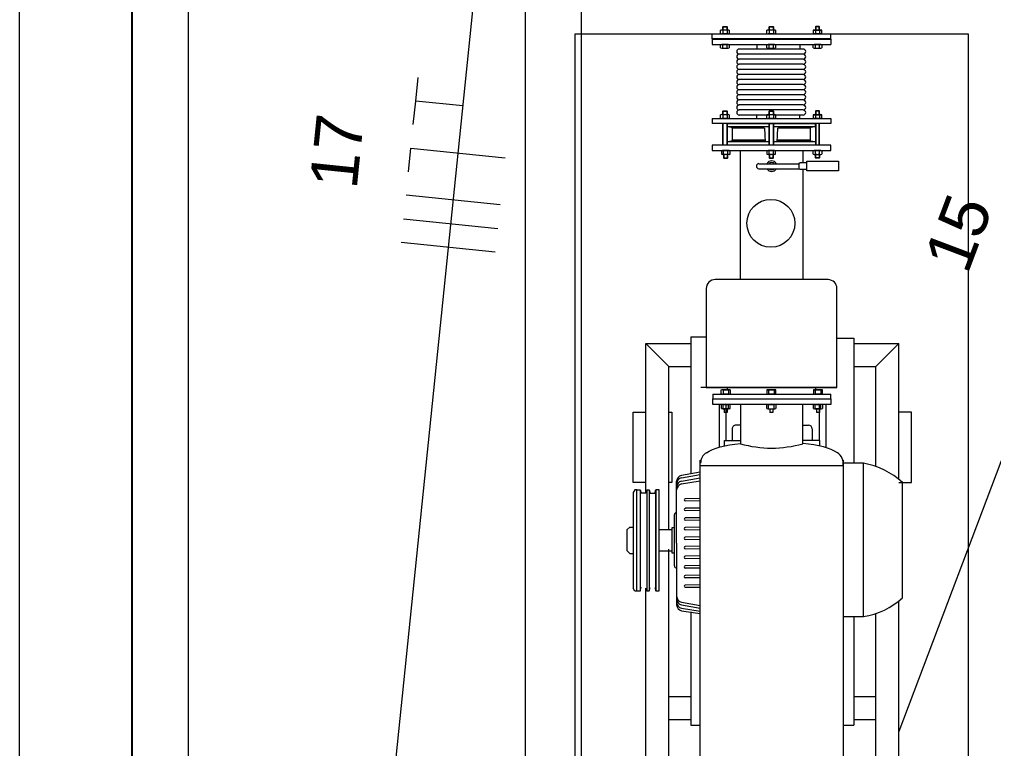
# Model space of a CAD drawing. Header units: millimetres. Extents: x 100 to 1590, y 100 to 694.
# Drawn here: x 1223.05 to 1238.49, y 561.28 to 572.84 of the extents above; entities that cross this region are included whole.
import ezdxf

# ---------------------------------------------------------------- set-up
doc = ezdxf.new("R2010")
doc.units = ezdxf.units.MM
for name, color, linetype, lineweight in [('02', 2, 'Continuous', 9), ('Aço 1020', 6, 'Continuous', 9), ('COTAS', 5, 'Continuous', 5), ('M-EQUIP', 250, 'Continuous', 9), ('M-EQUIPAMENTOS', 1, 'Continuous', 9), ('PAREDE', 7, 'Continuous', 9)]:
    doc.layers.add(name, color=color, linetype=linetype, lineweight=lineweight)
doc.styles.get("Standard").update_dxf_attribs({"font": 'Arial.ttf'})

# ---------------------------------------------------------------- blocks, each defined once
blk = doc.blocks.new('SP52W')
at = {"layer": 'M-EQUIP', "color": 1}
for p, q in [((-136.2, -83.5), (-136.2, -942.5)), ((118.6, -88.8), (118.6, -942.5)), ((-136.2, -663.9), (-172, -663.9)), ((-172, -663.9), (-172, -936.9)), ((151.9, -674.4), (118.6, -669.3)), ((151.9, -678.9), (118.6, -673.8)), ((151.9, -684.7), (118.6, -678.8)), ((151.9, -689.8), (118.6, -683.9)), ((160.7, -794.9), (160.7, -684.9)), ((-241.3, -697.2), (-241.3, -902.7)), ((118.6, -715.5), (145.7, -716)), ((118.6, -720.4), (145.7, -720)), ((118.6, -732.7), (145.7, -733.2)), ((118.6, -737.6), (145.7, -737.1)), ((118.6, -749.9), (145.7, -750.3)), ((118.6, -754.7), (145.7, -754.3)), ((164.7, -754.3), (164.7, -845.5)), ((118.6, -767), (145.7, -767.5)), ((118.6, -771.9), (145.7, -771.4)), ((164.7, -777.1), (168.7, -777.1)), ((168.7, -777.1), (168.7, -822.7)), ((192.7, -780.9), (192.7, -777.9)), ((118.6, -784.2), (145.7, -784.6)), ((118.6, -789.1), (145.7, -788.6)), ((160.7, -794.9), (160.7, -904.9)), ((191.6, -780.9), (168.7, -780.9)), ((118.6, -800.8), (145.7, -801.3)), ((118.6, -805.7), (145.7, -805.2)), ((118.6, -818), (145.7, -818.4)), ((118.6, -822.9), (145.7, -822.4)), ((168.7, -822.7), (164.7, -822.7)), ((191.6, -818.9), (168.7, -818.9)), ((118.6, -835.1), (145.7, -835.6)), ((118.6, -840), (145.7, -839.6)), ((118.6, -852.3), (145.7, -852.8)), ((118.6, -857.2), (145.7, -856.7)), ((118.6, -869.4), (145.7, -869.9)), ((118.6, -874.3), (145.7, -873.9)), ((151.9, -900.1), (118.6, -905.9)), ((151.9, -905.2), (118.6, -911.1)), ((151.9, -911), (118.6, -916.9)), ((151.9, -915.5), (118.6, -921.4)), ((-135.1, -932.2), (118, -932.2)), ((-172, -936.9), (-135.6, -936.9)), ((-94.3, -967.7), (-94.3, -977.7)), ((75.7, -968), (75.7, -977.7)), ((-94.3, -977.7), (-63.9, -977.7)), ((-80.5, -998.1), (-80.5, -977.7)), ((-63.9, -971.9), (-63.9, -1041.8)), ((47.2, -1041.8), (47.2, -971.9)), ((75.7, -977.7), (47.2, -977.7)), ((62, -998.1), (62, -977.7)), ((-63.9, -1004.9), (-73.7, -1004.9)), ((47.2, -1004.9), (55.2, -1004.9)), ((-98.8, -1041.5), (-98.8, -1034.4)), ((-98.8, -1041.5), (-98.8, -1034.4)), ((-84.5, -1034.1), (-97.3, -1034.1)), ((-84.5, -1034.1), (-97.3, -1034.1)), ((-95.7, -1034.1), (-86, -1034.1)), ((-95.7, -1034.4), (-95.7, -1041.5)), ((-95.7, -1034.4), (-95.7, -1041.5)), ((-93.5, -1034.1), (-93.5, -1027.1)), ((-93.5, -1027.1), (-88.2, -1027.1)), ((-88.2, -1034.1), (-88.2, -1027.1)), ((-86, -1034.4), (-86, -1041.5)), ((-86, -1034.4), (-86, -1041.5)), ((-82.9, -1034.4), (-82.9, -1041.5)), ((-82.9, -1034.4), (-82.9, -1041.5)), ((-15.8, -1041.5), (-15.8, -1034.4)), ((-15.8, -1041.5), (-15.8, -1034.4)), ((-1.5, -1034.1), (-14.3, -1034.1)), ((-1.5, -1034.1), (-14.3, -1034.1)), ((-12.7, -1034.4), (-12.7, -1041.5)), ((-12.7, -1034.4), (-12.7, -1041.5)), ((-10.5, -1034.1), (-10.5, -1027.1)), ((-10.5, -1027.1), (-5.2, -1027.1)), ((-5.2, -1034.1), (-5.2, -1027.1)), ((-3, -1034.4), (-3, -1041.5)), ((-3, -1034.4), (-3, -1041.5)), ((0.1, -1034.4), (0.1, -1041.5)), ((0.1, -1034.4), (0.1, -1041.5)), ((65.3, -1034.4), (65.3, -1041.5)), ((65.3, -1034.4), (65.3, -1041.5)), ((66.8, -1034.1), (79.6, -1034.1)), ((66.8, -1034.1), (79.6, -1034.1)), ((78.1, -1034.1), (68.3, -1034.1)), ((68.3, -1034.4), (68.3, -1041.5)), ((68.3, -1034.4), (68.3, -1041.5)), ((70.6, -1034.1), (70.6, -1027.1)), ((70.6, -1027.1), (75.9, -1027.1)), ((75.9, -1034.1), (75.9, -1027.1)), ((78.1, -1034.4), (78.1, -1041.5)), ((78.1, -1034.4), (78.1, -1041.5)), ((81.2, -1041.5), (81.2, -1034.4)), ((81.2, -1041.5), (81.2, -1034.4)), ((-113.9, -1051.8), (-113.9, -1041.8)), ((-113.9, -1041.8), (47.2, -1041.8)), ((-86.2, -1041.8), (-95.5, -1041.8)), ((-95.5, -1041.8), (-86.2, -1041.8)), ((-95.5, -1041.8), (-86.2, -1041.8)), ((-86.2, -1041.8), (-95.5, -1041.8)), ((-3.2, -1041.8), (-12.5, -1041.8)), ((-12.5, -1041.8), (-3.3, -1041.8)), ((-12.5, -1041.8), (-3.3, -1041.8)), ((-3.2, -1041.8), (-12.5, -1041.8)), ((47.2, -1041.8), (96.2, -1041.8)), ((68.6, -1041.8), (77.8, -1041.8)), ((77.8, -1041.8), (68.6, -1041.8)), ((77.8, -1041.8), (68.6, -1041.8)), ((68.6, -1041.8), (77.8, -1041.8)), ((96.2, -1041.8), (96.2, -1046.8)), ((96.2, -1046.8), (96.2, -1051.8)), ((-98.8, -1060.6), (-98.8, -1067.6)), ((-98.8, -1060.6), (-98.8, -1067.6)), ((-84.5, -1068), (-97.3, -1068)), ((-84.5, -1068), (-97.3, -1068)), ((-95.7, -1067.6), (-95.7, -1060.6)), ((-95.7, -1067.6), (-95.7, -1060.6)), ((-95.7, -1068), (-86, -1068)), ((-86.2, -1060.2), (-95.5, -1060.2)), ((-95.5, -1060.2), (-86.2, -1060.2)), ((-95.5, -1060.2), (-86.2, -1060.2)), ((-86.2, -1060.2), (-95.5, -1060.2)), ((-86, -1067.6), (-86, -1060.6)), ((-86, -1067.6), (-86, -1060.6)), ((-82.9, -1067.6), (-82.9, -1060.6)), ((-82.9, -1067.6), (-82.9, -1060.6)), ((-15.8, -1060.6), (-15.8, -1067.6)), ((-15.8, -1060.6), (-15.8, -1067.6)), ((-1.5, -1068), (-14.3, -1068)), ((-1.5, -1068), (-14.3, -1068)), ((-12.7, -1067.6), (-12.7, -1060.6)), ((-12.7, -1067.6), (-12.7, -1060.6)), ((-3.2, -1060.2), (-12.5, -1060.2)), ((-12.5, -1060.2), (-3.3, -1060.2)), ((-12.5, -1060.2), (-3.3, -1060.2)), ((-3.2, -1060.2), (-12.5, -1060.2)), ((-3, -1067.6), (-3, -1060.6)), ((-3, -1067.6), (-3, -1060.6)), ((0.1, -1067.6), (0.1, -1060.6)), ((0.1, -1067.6), (0.1, -1060.6)), ((65.3, -1067.6), (65.3, -1060.6)), ((65.3, -1067.6), (65.3, -1060.6)), ((66.8, -1068), (79.6, -1068)), ((66.8, -1068), (79.6, -1068)), ((68.3, -1067.6), (68.3, -1060.6)), ((68.3, -1067.6), (68.3, -1060.6)), ((78.1, -1068), (68.3, -1068)), ((68.6, -1060.2), (77.8, -1060.2)), ((77.8, -1060.2), (68.6, -1060.2)), ((77.8, -1060.2), (68.6, -1060.2)), ((68.6, -1060.2), (77.8, -1060.2)), ((78.1, -1067.6), (78.1, -1060.6)), ((78.1, -1067.6), (78.1, -1060.6)), ((81.2, -1060.6), (81.2, -1067.6)), ((81.2, -1060.6), (81.2, -1067.6)), ((47.2, -1263.9), (47.2, -1493.6)), ((-64.5, -1629.3), (49.3, -1629.3)), ((-64.5, -1638.4), (49.3, -1638.4)), ((-64.5, -1647.4), (49.3, -1647.4)), ((-64.5, -1656.4), (49.3, -1656.4)), ((-97.6, -1682.3), (-97.6, -1676.6)), ((-97.6, -1682.3), (-97.6, -1676.6)), ((-84.3, -1676.1), (-95.7, -1676.1)), ((-84.3, -1676.1), (-95.7, -1676.1)), ((-93.8, -1676.6), (-93.8, -1682.3)), ((-93.8, -1676.6), (-93.8, -1682.3)), ((-86.2, -1676.6), (-86.2, -1682.3)), ((-86.2, -1676.6), (-86.2, -1682.3)), ((-82.4, -1676.6), (-82.4, -1682.3)), ((-82.4, -1676.6), (-82.4, -1682.3)), ((-64.5, -1665.5), (49.3, -1665.5)), ((-64.5, -1674.6), (49.3, -1674.6)), ((-58.5, -1682.7), (-58.5, -1674.6)), ((-15.2, -1682.3), (-15.2, -1676.6)), ((-15.2, -1682.3), (-15.2, -1676.6)), ((-1.9, -1676.1), (-13.3, -1676.1)), ((-1.9, -1676.1), (-13.3, -1676.1)), ((-11.4, -1676.6), (-11.4, -1682.3)), ((-11.4, -1676.6), (-11.4, -1682.3)), ((-3.8, -1676.6), (-3.8, -1682.3)), ((-3.8, -1676.6), (-3.8, -1682.3)), ((0, -1676.6), (0, -1682.3)), ((0, -1676.6), (0, -1682.3)), ((17.9, -1682.7), (17.9, -1674.6)), ((67.2, -1682.3), (67.2, -1676.6)), ((67.2, -1682.3), (67.2, -1676.6)), ((80.5, -1676.1), (69.1, -1676.1)), ((80.5, -1676.1), (69.1, -1676.1)), ((71, -1676.6), (71, -1682.3)), ((71, -1676.6), (71, -1682.3)), ((78.6, -1676.6), (78.6, -1682.3)), ((78.6, -1676.6), (78.6, -1682.3)), ((82.4, -1676.6), (82.4, -1682.3)), ((82.4, -1676.6), (82.4, -1682.3)), ((97.2, -1682.7), (-114, -1682.7)), ((-114, -1691.9), (-114, -1682.7)), ((97.2, -1691.9), (-114, -1691.9)), ((-84.3, -1682.7), (-95.7, -1682.7)), ((-95.7, -1682.7), (-84.3, -1682.7)), ((-95.7, -1682.7), (-84.3, -1682.7)), ((-84.3, -1682.7), (-95.7, -1682.7)), ((-1.9, -1682.7), (-13.3, -1682.7)), ((-13.3, -1682.7), (-1.9, -1682.7)), ((-13.3, -1682.7), (-1.9, -1682.7)), ((-1.9, -1682.7), (-13.3, -1682.7)), ((80.5, -1682.7), (69.1, -1682.7)), ((69.1, -1682.7), (80.5, -1682.7)), ((69.1, -1682.7), (80.5, -1682.7)), ((80.5, -1682.7), (69.1, -1682.7)), ((97.2, -1691.9), (97.2, -1682.7)), ((-97.6, -1702.2), (-97.6, -1707.9)), ((-97.6, -1702.2), (-97.6, -1707.9)), ((-84.3, -1701.7), (-95.7, -1701.7)), ((-95.7, -1701.7), (-84.3, -1701.7)), ((-95.7, -1701.7), (-84.3, -1701.7)), ((-84.3, -1701.7), (-95.7, -1701.7)), ((-84.3, -1708.3), (-95.7, -1708.3)), ((-84.3, -1708.3), (-95.7, -1708.3)), ((-93.8, -1707.9), (-93.8, -1702.2)), ((-93.8, -1707.9), (-93.8, -1702.2)), ((-93.8, -1708.3), (-93.8, -1714.3)), ((-93.8, -1708.3), (-93.8, -1714.3)), ((-93.8, -1714.3), (-93.2, -1714.9)), ((-93.8, -1714.3), (-93.2, -1714.9)), ((-93.8, -1714.3), (-86.2, -1714.3)), ((-93.8, -1714.3), (-86.2, -1714.3)), ((-93.2, -1708.3), (-93.2, -1714.9)), ((-93.2, -1708.3), (-93.2, -1714.9)), ((-93.2, -1714.9), (-86.8, -1714.9)), ((-93.2, -1714.9), (-86.8, -1714.9)), ((-86.8, -1714.9), (-86.8, -1708.3)), ((-86.8, -1714.9), (-86.8, -1708.3)), ((-86.8, -1714.9), (-86.2, -1714.3)), ((-86.8, -1714.9), (-86.2, -1714.3)), ((-86.2, -1707.9), (-86.2, -1702.2)), ((-86.2, -1707.9), (-86.2, -1702.2)), ((-86.2, -1714.3), (-86.2, -1708.3)), ((-86.2, -1714.3), (-86.2, -1708.3)), ((-82.4, -1707.9), (-82.4, -1702.2)), ((-82.4, -1707.9), (-82.4, -1702.2)), ((-15.2, -1707.9), (-15.2, -1702.2)), ((-15.2, -1707.9), (-15.2, -1702.2)), ((-13.3, -1701.7), (-1.9, -1701.7)), ((-1.9, -1701.7), (-13.3, -1701.7)), ((-1.9, -1701.7), (-13.3, -1701.7)), ((-13.3, -1701.7), (-1.9, -1701.7)), ((-13.3, -1708.3), (-1.9, -1708.3)), ((-13.3, -1708.3), (-1.9, -1708.3)), ((-11.4, -1707.9), (-11.4, -1702.2)), ((-11.4, -1707.9), (-11.4, -1702.2)), ((-11.4, -1714.3), (-11.4, -1708.3)), ((-11.4, -1714.3), (-11.4, -1708.3)), ((-10.8, -1714.9), (-11.4, -1714.3)), ((-10.8, -1714.9), (-11.4, -1714.3)), ((-3.8, -1714.3), (-11.4, -1714.3)), ((-3.8, -1714.3), (-11.4, -1714.3)), ((-10.8, -1714.9), (-10.8, -1708.3)), ((-10.8, -1714.9), (-10.8, -1708.3)), ((-4.4, -1714.9), (-10.8, -1714.9)), ((-4.4, -1714.9), (-10.8, -1714.9)), ((-4.4, -1708.3), (-4.4, -1714.9)), ((-4.4, -1708.3), (-4.4, -1714.9)), ((-3.8, -1714.3), (-4.4, -1714.9)), ((-3.8, -1714.3), (-4.4, -1714.9)), ((-3.8, -1707.9), (-3.8, -1702.2)), ((-3.8, -1707.9), (-3.8, -1702.2)), ((-3.8, -1708.3), (-3.8, -1714.3)), ((-3.8, -1708.3), (-3.8, -1714.3)), ((0, -1702.2), (0, -1707.9)), ((0, -1702.2), (0, -1707.9)), ((67.2, -1707.9), (67.2, -1702.2)), ((67.2, -1707.9), (67.2, -1702.2)), ((69.1, -1701.7), (80.5, -1701.7)), ((80.5, -1701.7), (69.1, -1701.7)), ((80.5, -1701.7), (69.1, -1701.7)), ((69.1, -1701.7), (80.5, -1701.7)), ((69.1, -1708.3), (80.5, -1708.3)), ((69.1, -1708.3), (80.5, -1708.3)), ((71, -1707.9), (71, -1702.2)), ((71, -1707.9), (71, -1702.2)), ((71, -1714.3), (71, -1708.3)), ((71, -1714.3), (71, -1708.3)), ((71.6, -1714.9), (71, -1714.3)), ((71.6, -1714.9), (71, -1714.3)), ((78.6, -1714.3), (71, -1714.3)), ((78.6, -1714.3), (71, -1714.3)), ((71.6, -1714.9), (71.6, -1708.3)), ((71.6, -1714.9), (71.6, -1708.3)), ((78, -1714.9), (71.6, -1714.9)), ((78, -1714.9), (71.6, -1714.9)), ((78, -1708.3), (78, -1714.9)), ((78, -1708.3), (78, -1714.9)), ((78.6, -1714.3), (78, -1714.9)), ((78.6, -1714.3), (78, -1714.9)), ((78.6, -1707.9), (78.6, -1702.2)), ((78.6, -1707.9), (78.6, -1702.2)), ((78.6, -1708.3), (78.6, -1714.3)), ((78.6, -1708.3), (78.6, -1714.3)), ((82.4, -1702.2), (82.4, -1707.9)), ((82.4, -1702.2), (82.4, -1707.9))]:
    blk.add_line(p, q, dxfattribs=at)
at = {"layer": 'M-EQUIP', "color": 1, "linetype": 'Continuous'}
for p, q in [((-234.7, -226.6), (-234.7, -691.5)), ((-193.7, -226.6), (-193.7, -669.6)), ((215.4, -262.6), (215.4, -714.7)), ((174.4, -280.1), (174.4, -783.8)), ((-193.7, -480.2), (-154.8, -480.2)), ((-136.2, -470.7), (-154.8, -470.7)), ((-154.8, -663.9), (-154.8, -470.7)), ((135.2, -470.7), (118.6, -470.7)), ((135.2, -672.5), (135.2, -470.7)), ((135.2, -480.2), (174.4, -480.2)), ((-193.7, -521.2), (-154.8, -521.2)), ((135.2, -521.2), (174.4, -521.2)), ((197.7, -709.6), (191.6, -709.6)), ((191.6, -709.6), (191.6, -889.6)), ((197.7, -709.6), (197.7, -889.6)), ((197.7, -889.6), (197.7, -709.6)), ((199.7, -715.6), (197.7, -709.6)), ((209.7, -709.6), (207.8, -715.8)), ((209.7, -889.9), (209.7, -709.6)), ((213.6, -709.6), (209.7, -709.6)), ((213.6, -889.9), (213.6, -709.6)), ((215.6, -715.4), (213.6, -709.6)), ((225.8, -709.2), (223.7, -716.1)), ((231.8, -709.2), (234.9, -709.2)), ((234.9, -709.2), (237.9, -714.4)), ((237.9, -884.7), (237.9, -714.4)), ((191.6, -769.1), (191.6, -831.6)), ((244.3, -776.5), (237.9, -776.5)), ((249.3, -781.5), (244.3, -776.5)), ((249.3, -818.4), (249.3, -781.5)), ((174.4, -818.9), (174.4, -1109.2)), ((244.3, -823.4), (237.9, -823.4)), ((244.3, -823.4), (249.3, -818.4)), ((199.7, -883.7), (197.7, -889.6)), ((207.8, -883.7), (199.7, -883.7)), ((209.7, -889.9), (207.8, -883.7)), ((215.6, -884), (213.6, -889.9)), ((223.7, -884), (215.6, -884)), ((225.8, -889.9), (223.7, -883.1)), ((191.6, -889.6), (197.7, -889.6)), ((213.6, -889.9), (209.7, -889.9)), ((215.4, -884.7), (215.4, -1150.2)), ((231.8, -889.9), (234.9, -889.9)), ((234.9, -889.9), (237.9, -884.7)), ((-234.7, -908.4), (-234.7, -1150.2)), ((135.2, -1161.8), (135.2, -918.4)), ((-193.7, -931.3), (-193.7, -1109.2)), ((-154.8, -1160), (-154.8, -936.9)), ((-104.8, -1041.8), (-104.8, -965)), ((85.2, -1041.8), (85.2, -965.7)), ((-92.8, -1041.8), (-92.8, -977.7)), ((73.2, -1041.8), (73.2, -977.7)), ((-193.7, -1109.2), (-234.7, -1150.2)), ((-154.8, -1109.2), (-193.7, -1109.2)), ((174.4, -1109.2), (135.2, -1109.2)), ((174.4, -1109.2), (215.4, -1150.2)), ((-154.8, -1150.2), (-234.7, -1150.2)), ((-124.7, -1160), (-154.8, -1160)), ((215.4, -1150.2), (135.2, -1150.2)), ((135.2, -1161.8), (107.9, -1161.8)), ((-63.9, -1460), (-63.9, -1263.9)), ((-63.9, -1493.6), (-63.9, -1472)), ((-93.8, -1521), (-93.8, -1541.9)), ((-93.2, -1521), (-93.2, -1541.9)), ((-86.8, -1541.9), (-86.8, -1521)), ((-86.2, -1541.9), (-86.2, -1521)), ((-76.9, -1533.5), (-76.9, -1521)), ((-18.8, -1521), (-19.3, -1533.6)), ((-11.4, -1541.9), (-11.4, -1521)), ((-10.8, -1541.9), (-10.8, -1521)), ((-4.4, -1521), (-4.4, -1541.9)), ((-3.8, -1521), (-3.8, -1541.9)), ((4.1, -1533.6), (3.6, -1521)), ((61.8, -1533.5), (61.8, -1521)), ((71, -1541.9), (71, -1521)), ((71.6, -1541.9), (71.6, -1521)), ((78, -1521), (78, -1541.9)), ((78.6, -1521), (78.6, -1541.9)), ((-114, -1541.9), (97.2, -1541.9)), ((-114, -1551.1), (-114, -1541.9)), ((-85.6, -1535.9), (-78, -1534.7)), ((-85.6, -1535.9), (-11.4, -1535.9)), ((-78, -1534.7), (-19.3, -1534.7)), ((-76.9, -1533.5), (-19.2, -1533.5)), ((-3.8, -1535.9), (70.4, -1535.9)), ((4.1, -1533.5), (61.8, -1533.5)), ((4.1, -1534.7), (62.9, -1534.7)), ((62.9, -1534.7), (70.4, -1535.9)), ((97.2, -1551.1), (97.2, -1541.9)), ((97.2, -1551.1), (-114, -1551.1)), ((-97.6, -1551.6), (-97.6, -1557.3)), ((-97.6, -1551.6), (-97.6, -1557.3)), ((-84.3, -1551.1), (-95.7, -1551.1)), ((-95.7, -1551.1), (-84.3, -1551.1)), ((-95.7, -1551.1), (-84.3, -1551.1)), ((-84.3, -1551.1), (-95.7, -1551.1)), ((-84.3, -1557.7), (-95.7, -1557.7)), ((-84.3, -1557.7), (-95.7, -1557.7)), ((-93.8, -1557.3), (-93.8, -1551.6)), ((-93.8, -1557.3), (-93.8, -1551.6)), ((-93.8, -1557.7), (-93.8, -1563.7)), ((-93.8, -1557.7), (-93.8, -1563.7)), ((-93.2, -1557.7), (-93.2, -1564.3)), ((-93.2, -1557.7), (-93.2, -1564.3)), ((-86.8, -1564.3), (-86.8, -1557.7)), ((-86.8, -1564.3), (-86.8, -1557.7)), ((-86.2, -1557.3), (-86.2, -1551.6)), ((-86.2, -1557.3), (-86.2, -1551.6)), ((-86.2, -1563.7), (-86.2, -1557.7)), ((-86.2, -1563.7), (-86.2, -1557.7)), ((-82.4, -1557.3), (-82.4, -1551.6)), ((-82.4, -1557.3), (-82.4, -1551.6)), ((-64.5, -1557.1), (-11.4, -1557.1)), ((-58.5, -1551.1), (-58.5, -1557.1)), ((17.3, -1551.1), (-57.9, -1551.1)), ((-15.2, -1557.3), (-15.2, -1551.6)), ((-15.2, -1557.3), (-15.2, -1551.6)), ((-13.3, -1551.1), (-1.9, -1551.1)), ((-1.9, -1551.1), (-13.3, -1551.1)), ((-1.9, -1551.1), (-13.3, -1551.1)), ((-13.3, -1551.1), (-1.9, -1551.1)), ((-13.3, -1557.7), (-1.9, -1557.7)), ((-13.3, -1557.7), (-1.9, -1557.7)), ((-11.4, -1557.3), (-11.4, -1551.6)), ((-11.4, -1557.3), (-11.4, -1551.6)), ((-3.8, -1557.3), (-3.8, -1551.6)), ((-3.8, -1557.3), (-3.8, -1551.6)), ((-3.8, -1557.1), (49.3, -1557.1)), ((0, -1551.6), (0, -1557.3)), ((0, -1551.6), (0, -1557.3)), ((17.9, -1551.1), (17.9, -1557.1)), ((67.2, -1557.3), (67.2, -1551.6)), ((67.2, -1557.3), (67.2, -1551.6)), ((69.1, -1551.1), (80.5, -1551.1)), ((80.5, -1551.1), (69.1, -1551.1)), ((80.5, -1551.1), (69.1, -1551.1)), ((69.1, -1551.1), (80.5, -1551.1)), ((69.1, -1557.7), (80.5, -1557.7)), ((69.1, -1557.7), (80.5, -1557.7)), ((71, -1557.3), (71, -1551.6)), ((71, -1557.3), (71, -1551.6)), ((71, -1563.7), (71, -1557.7)), ((71, -1563.7), (71, -1557.7)), ((71.6, -1564.3), (71.6, -1557.7)), ((71.6, -1564.3), (71.6, -1557.7)), ((78, -1557.7), (78, -1564.3)), ((78, -1557.7), (78, -1564.3)), ((78.6, -1557.3), (78.6, -1551.6)), ((78.6, -1557.3), (78.6, -1551.6)), ((78.6, -1557.7), (78.6, -1563.7)), ((78.6, -1557.7), (78.6, -1563.7)), ((82.4, -1551.6), (82.4, -1557.3)), ((82.4, -1551.6), (82.4, -1557.3)), ((-93.8, -1563.7), (-93.2, -1564.3)), ((-93.8, -1563.7), (-93.2, -1564.3)), ((-93.8, -1563.7), (-86.2, -1563.7)), ((-93.8, -1563.7), (-86.2, -1563.7)), ((-93.2, -1564.3), (-86.8, -1564.3)), ((-93.2, -1564.3), (-86.8, -1564.3)), ((-86.8, -1564.3), (-86.2, -1563.7)), ((-86.8, -1564.3), (-86.2, -1563.7)), ((71.6, -1564.3), (71, -1563.7)), ((71.6, -1564.3), (71, -1563.7)), ((78.6, -1563.7), (71, -1563.7)), ((78.6, -1563.7), (71, -1563.7)), ((78, -1564.3), (71.6, -1564.3)), ((78, -1564.3), (71.6, -1564.3)), ((78.6, -1563.7), (78, -1564.3)), ((78.6, -1563.7), (78, -1564.3))]:
    blk.add_line(p, q, dxfattribs=at)
at = {"layer": 'M-EQUIP', "color": 1, "ltscale": 500}
for p, q in [((96.2, -1051.8), (-113.9, -1051.8)), ((96.2, -1051.8), (-113.9, -1051.8)), ((-113.9, -1051.8), (-113.9, -1060.2)), ((96.2, -1056.8), (96.2, -1051.8)), ((96.2, -1060.2), (96.2, -1056.8)), ((107.9, -1071.9), (-124.7, -1071.9)), ((-124.7, -1071.9), (-124.7, -1248.3)), ((-124.7, -1071.9), (117.7, -1071.9)), ((96.2, -1060.2), (-113.9, -1060.2)), ((-86.6, -1071.3), (-86.6, -1067.7)), ((69.9, -1068), (69.9, -1071.9)), ((107.9, -1248.3), (107.9, -1071.9)), ((-109.1, -1263.9), (92.3, -1263.9))]:
    blk.add_line(p, q, dxfattribs=at)
at = {"layer": 'M-EQUIP', "color": 1, "linetype": 'Continuous', "ltscale": 0.025}
for p, q in [((-70.8, -1457.6), (-70.8, -1471)), ((-70.8, -1460), (-58.9, -1460)), ((-70.8, -1472), (-58.9, -1472)), ((-58.9, -1460), (-56.5, -1461.5)), ((-58.9, -1472), (-56.5, -1470.4)), ((-56.5, -1470.4), (-56.5, -1461.5)), ((14.3, -1461.5), (-56.5, -1461.5)), ((14.3, -1470.4), (-56.5, -1470.4)), ((-97.6, -1493.1), (-97.6, -1487.4)), ((-97.6, -1493.1), (-97.6, -1487.4)), ((-84.3, -1487), (-95.7, -1487)), ((-84.3, -1487), (-95.7, -1487)), ((-93.8, -1481), (-93.2, -1480.4)), ((-93.8, -1481), (-93.2, -1480.4)), ((-93.8, -1487), (-93.8, -1481)), ((-93.8, -1487), (-93.8, -1481)), ((-93.8, -1481), (-86.2, -1481)), ((-93.8, -1481), (-86.2, -1481)), ((-93.8, -1487.4), (-93.8, -1493.1)), ((-93.8, -1487.4), (-93.8, -1493.1)), ((-93.2, -1487), (-93.2, -1480.4)), ((-93.2, -1487), (-93.2, -1480.4)), ((-93.2, -1480.4), (-86.8, -1480.4)), ((-93.2, -1480.4), (-86.8, -1480.4)), ((-86.8, -1480.4), (-86.2, -1481)), ((-86.8, -1480.4), (-86.2, -1481)), ((-86.8, -1480.4), (-86.8, -1487)), ((-86.8, -1480.4), (-86.8, -1487)), ((-86.2, -1481), (-86.2, -1487)), ((-86.2, -1481), (-86.2, -1487)), ((-86.2, -1487.4), (-86.2, -1493.1)), ((-86.2, -1487.4), (-86.2, -1493.1)), ((-82.4, -1487.4), (-82.4, -1493.1)), ((-82.4, -1487.4), (-82.4, -1493.1)), ((-15.2, -1487.4), (-15.2, -1493.1)), ((-15.2, -1487.4), (-15.2, -1493.1)), ((-13.3, -1487), (-1.9, -1487)), ((-13.3, -1487), (-1.9, -1487)), ((-10.8, -1480.4), (-11.4, -1481)), ((-10.8, -1480.4), (-11.4, -1481)), ((-11.4, -1481), (-11.4, -1487)), ((-11.4, -1481), (-11.4, -1487)), ((-3.8, -1481), (-11.4, -1481)), ((-3.8, -1481), (-11.4, -1481)), ((-11.4, -1487.4), (-11.4, -1493.1)), ((-11.4, -1487.4), (-11.4, -1493.1)), ((-10.8, -1480.4), (-10.8, -1487)), ((-10.8, -1480.4), (-10.8, -1487)), ((-4.4, -1480.4), (-10.8, -1480.4)), ((-4.4, -1480.4), (-10.8, -1480.4)), ((-3.8, -1481), (-4.4, -1480.4)), ((-4.4, -1487), (-4.4, -1480.4)), ((-3.8, -1481), (-4.4, -1480.4)), ((-4.4, -1487), (-4.4, -1480.4)), ((-3.8, -1487), (-3.8, -1481)), ((-3.8, -1487), (-3.8, -1481)), ((-3.8, -1487.4), (-3.8, -1493.1)), ((-3.8, -1487.4), (-3.8, -1493.1)), ((0, -1493.1), (0, -1487.4)), ((0, -1493.1), (0, -1487.4)), ((65.6, -1487.4), (65.6, -1493.1)), ((65.6, -1487.4), (65.6, -1493.1)), ((67.5, -1487), (79, -1487)), ((67.5, -1487), (79, -1487)), ((70, -1480.4), (69.4, -1481)), ((70, -1480.4), (69.4, -1481)), ((69.4, -1481), (69.4, -1487)), ((69.4, -1481), (69.4, -1487)), ((77.1, -1481), (69.4, -1481)), ((77.1, -1481), (69.4, -1481)), ((69.4, -1487.4), (69.4, -1493.1)), ((69.4, -1487.4), (69.4, -1493.1)), ((70, -1480.4), (70, -1487)), ((70, -1480.4), (70, -1487)), ((76.5, -1480.4), (70, -1480.4)), ((76.5, -1480.4), (70, -1480.4)), ((77.1, -1481), (76.5, -1480.4)), ((77.1, -1481), (76.5, -1480.4)), ((76.5, -1487), (76.5, -1480.4)), ((76.5, -1487), (76.5, -1480.4)), ((77.1, -1487), (77.1, -1481)), ((77.1, -1487), (77.1, -1481)), ((77.1, -1487.4), (77.1, -1493.1)), ((77.1, -1487.4), (77.1, -1493.1)), ((80.9, -1493.1), (80.9, -1487.4)), ((80.9, -1493.1), (80.9, -1487.4)), ((47.2, -1493.6), (-113.9, -1493.6)), ((-113.9, -1493.6), (-113.9, -1500.6)), ((-113.9, -1500.6), (-113.9, -1503.6)), ((-113.9, -1503.6), (47.2, -1503.6)), ((-84.3, -1493.6), (-95.7, -1493.6)), ((-95.7, -1493.6), (-84.3, -1493.6)), ((-95.7, -1493.6), (-84.3, -1493.6)), ((-84.3, -1493.6), (-95.7, -1493.6)), ((-93.8, -1503.6), (-93.8, -1521)), ((-93.2, -1503.6), (-93.2, -1521)), ((-86.8, -1521), (-86.8, -1503.6)), ((-86.2, -1521), (-86.2, -1503.6)), ((-13.3, -1493.6), (-1.9, -1493.6)), ((-1.9, -1493.6), (-13.3, -1493.6)), ((-1.9, -1493.6), (-13.3, -1493.6)), ((-13.3, -1493.6), (-1.9, -1493.6)), ((-11.4, -1521), (-11.4, -1503.6)), ((-10.8, -1521), (-10.8, -1503.6)), ((-4.4, -1503.6), (-4.4, -1521)), ((-3.8, -1503.6), (-3.8, -1521)), ((97.2, -1493.6), (47.2, -1493.6)), ((47.2, -1503.6), (97.2, -1503.6)), ((67.5, -1493.6), (79, -1493.6)), ((78.9, -1493.6), (67.5, -1493.6)), ((78.9, -1493.6), (67.5, -1493.6)), ((67.5, -1493.6), (79, -1493.6)), ((71, -1521), (71, -1503.6)), ((71.6, -1521), (71.6, -1503.6)), ((78, -1503.6), (78, -1521)), ((78.6, -1503.6), (78.6, -1521)), ((97.2, -1503.6), (97.2, -1493.6)), ((-85.6, -1509.6), (-78, -1510.7)), ((-85.6, -1509.6), (-11.4, -1509.6)), ((-18.3, -1510.7), (-78, -1510.7)), ((-76.9, -1521), (-76.9, -1512)), ((-76.9, -1512), (-18.4, -1512)), ((-18.3, -1509.6), (-18.8, -1521)), ((-3.8, -1509.6), (70.4, -1509.6)), ((3.6, -1521), (3.1, -1509.6)), ((62.9, -1510.7), (3.2, -1510.7)), ((3.2, -1512), (61.8, -1512)), ((61.8, -1521), (61.8, -1512)), ((62.9, -1510.7), (70.4, -1509.6))]:
    blk.add_line(p, q, dxfattribs=at)
at = {"layer": 'M-EQUIP', "color": 1, "linetype": 'Continuous', "ltscale": 0.03}
for p, q in [((-11.4, -1563.7), (-11.4, -1557.7)), ((-11.4, -1563.7), (-11.4, -1557.7)), ((-10.8, -1564.3), (-10.8, -1557.7)), ((-10.8, -1564.3), (-10.8, -1557.7)), ((-4.4, -1557.7), (-4.4, -1564.3)), ((-4.4, -1557.7), (-4.4, -1564.3)), ((-3.8, -1557.7), (-3.8, -1563.7)), ((-3.8, -1557.7), (-3.8, -1563.7)), ((-64.5, -1566.1), (49.3, -1566.1)), ((-64.5, -1575.1), (49.3, -1575.1)), ((-10.8, -1564.3), (-11.4, -1563.7)), ((-10.8, -1564.3), (-11.4, -1563.7)), ((-3.8, -1563.7), (-11.4, -1563.7)), ((-3.8, -1563.7), (-11.4, -1563.7)), ((-4.4, -1564.3), (-10.8, -1564.3)), ((-4.4, -1564.3), (-10.8, -1564.3)), ((-3.8, -1563.7), (-4.4, -1564.3)), ((-3.8, -1563.7), (-4.4, -1564.3)), ((-64.5, -1584.1), (49.3, -1584.1)), ((-64.5, -1593.2), (49.3, -1593.2)), ((-64.5, -1602.2), (49.3, -1602.2)), ((-64.5, -1611.3), (49.3, -1611.3)), ((-64.5, -1620.3), (49.3, -1620.3))]:
    blk.add_line(p, q, dxfattribs=at)
at = {"layer": 'M-EQUIP', "color": 1, "linetype": 'Continuous'}
blk.add_lwpolyline([(225.8, -889.9), (225.8, -709.2), (231.8, -709.2), (231.8, -889.9)], close=True, dxfattribs=at)
for points in [[(-234.7, -902.7), (-257.3, -902.7), (-257.3, -1027.7), (-234.7, -1027.7)], [(174.4, -1027.7), (169.4, -1027.7), (169.4, -902.7), (174.4, -902.7)], [(215.4, -902.7), (238, -902.7), (238, -1027.7), (215.4, -1027.7)], [(70.4, -1535.9), (70.4, -1541.9), (-85.6, -1541.9), (-85.6, -1535.9)]]:
    blk.add_lwpolyline(points, dxfattribs=at)
at = {"layer": 'M-EQUIP', "color": 1, "linetype": 'Continuous', "ltscale": 0.025}
blk.add_lwpolyline([(-70.8, -1471), (-70.8, -1474.8), (-127.6, -1474.8), (-127.6, -1457.6), (-70.8, -1457.6)], dxfattribs=at)
at = {"layer": 'M-EQUIP', "color": 1}
blk.add_circle((-7, -1364.2), 42.7, dxfattribs=at)
for centre, radius, start, end in [((-150.4, -797.7), 135.5, 99.1526, 132.1106), ((150, -684.9), 10.7, 0, 80), ((150, -689.4), 10.7, 0, 80), ((150, -695.2), 10.7, 0, 80), ((150, -700.3), 10.7, 0, 80), ((145.3, -718), 2.02, 281.3649, 78.6351), ((145.3, -735.1), 2.02, 281.3649, 78.6351), ((145.3, -752.3), 2.02, 281.3649, 78.6351), ((160.7, -754.3), 4, 0, 90), ((145.3, -769.5), 2.02, 281.3649, 78.6351), ((145.3, -786.6), 2.02, 281.3649, 78.6351), ((145.3, -803.3), 2.02, 281.3649, 78.6351), ((145.3, -820.4), 2.02, 281.3649, 78.6351), ((145.3, -837.6), 2.02, 281.3649, 78.6351), ((160.7, -845.5), 4, 270, 0), ((145.3, -854.7), 2.02, 281.3649, 78.6351), ((145.3, -871.9), 2.02, 281.3649, 78.6351), ((150, -889.5), 10.7, 280, 0), ((150, -894.7), 10.7, 280, 0), ((150, -900.4), 10.7, 280, 0), ((-148.4, -802), 137, 227.3132, 260.0871), ((150, -904.9), 10.7, 280, 0), ((-8.3, -1165.6), 201.6, 74.0015, 105.9985), ((-73.7, -998.1), 6.8, 180, 270), ((55.2, -998.1), 6.8, 270, 0), ((-97.3, -1037.4), 3.37, 62.7204, 117.2796), ((-97.3, -1037.4), 3.37, 62.7204, 117.2796), ((-90.9, -1065.8), 31.8, 81.1887, 98.8113), ((-90.9, -1065.8), 31.8, 81.1887, 98.8113), ((-84.5, -1037.4), 3.37, 62.7204, 117.2796), ((-84.5, -1037.4), 3.37, 62.7204, 117.2796), ((-14.3, -1037.4), 3.37, 62.7204, 117.2796), ((-14.3, -1037.4), 3.37, 62.7204, 117.2796), ((-7.9, -1065.8), 31.8, 81.1887, 98.8113), ((-7.9, -1065.8), 31.8, 81.1887, 98.8113), ((-1.5, -1037.4), 3.37, 62.7204, 117.2796), ((-1.5, -1037.4), 3.37, 62.7204, 117.2796), ((66.8, -1037.4), 3.37, 62.7204, 117.2796), ((66.8, -1037.4), 3.37, 62.7204, 117.2796), ((73.2, -1065.8), 31.8, 81.1887, 98.8113), ((73.2, -1065.8), 31.8, 81.1887, 98.8113), ((79.6, -1037.4), 3.37, 62.7204, 117.2796), ((79.6, -1037.4), 3.37, 62.7204, 117.2796), ((-97.3, -1038.5), 3.37, 242.7204, 297.2796), ((-97.3, -1038.5), 3.37, 242.7204, 297.2796), ((-90.9, -1010.1), 31.8, 261.1887, 278.8113), ((-90.9, -1010.1), 31.8, 261.1887, 278.8113), ((-84.5, -1038.5), 3.37, 242.7204, 297.2796), ((-84.5, -1038.5), 3.37, 242.7204, 297.2796), ((-14.3, -1038.5), 3.37, 242.7204, 297.2796), ((-14.3, -1038.5), 3.37, 242.7204, 297.2796), ((-7.9, -1010.1), 31.8, 261.1887, 278.8113), ((-7.9, -1010.1), 31.8, 261.1887, 278.8113), ((-1.5, -1038.5), 3.37, 242.7204, 297.2796), ((-1.5, -1038.5), 3.37, 242.7204, 297.2796), ((66.8, -1038.5), 3.37, 242.7204, 297.2796), ((66.8, -1038.5), 3.37, 242.7204, 297.2796), ((73.2, -1010.1), 31.8, 261.1887, 278.8113), ((73.2, -1010.1), 31.8, 261.1887, 278.8113), ((79.6, -1038.5), 3.37, 242.7204, 297.2796), ((79.6, -1038.5), 3.37, 242.7204, 297.2796), ((-97.3, -1063.6), 3.37, 62.7204, 117.2796), ((-97.3, -1063.6), 3.37, 62.7204, 117.2796), ((-97.3, -1064.6), 3.37, 242.7204, 297.2796), ((-97.3, -1064.6), 3.37, 242.7204, 297.2796), ((-90.9, -1092), 31.8, 81.1887, 98.8113), ((-90.9, -1092), 31.8, 81.1887, 98.8113), ((-90.9, -1036.2), 31.8, 261.1887, 278.8113), ((-90.9, -1036.2), 31.8, 261.1887, 278.8113), ((-84.5, -1063.6), 3.37, 62.7204, 117.2796), ((-84.5, -1063.6), 3.37, 62.7204, 117.2796), ((-84.5, -1064.6), 3.37, 242.7204, 297.2796), ((-84.5, -1064.6), 3.37, 242.7204, 297.2796), ((-14.3, -1063.6), 3.37, 62.7204, 117.2796), ((-14.3, -1063.6), 3.37, 62.7204, 117.2796), ((-14.3, -1064.6), 3.37, 242.7204, 297.2796), ((-14.3, -1064.6), 3.37, 242.7204, 297.2796), ((-7.9, -1092), 31.8, 81.1887, 98.8113), ((-7.9, -1092), 31.8, 81.1887, 98.8113), ((-7.9, -1036.2), 31.8, 261.1887, 278.8113), ((-7.9, -1036.2), 31.8, 261.1887, 278.8113), ((-1.5, -1063.6), 3.37, 62.7204, 117.2796), ((-1.5, -1063.6), 3.37, 62.7204, 117.2796), ((-1.5, -1064.6), 3.37, 242.7204, 297.2796), ((-1.5, -1064.6), 3.37, 242.7204, 297.2796), ((66.8, -1063.6), 3.37, 62.7204, 117.2796), ((66.8, -1063.6), 3.37, 62.7204, 117.2796), ((66.8, -1064.6), 3.37, 242.7204, 297.2796), ((66.8, -1064.6), 3.37, 242.7204, 297.2796), ((73.2, -1092), 31.8, 81.1887, 98.8113), ((73.2, -1092), 31.8, 81.1887, 98.8113), ((73.2, -1036.2), 31.8, 261.1887, 278.8113), ((73.2, -1036.2), 31.8, 261.1887, 278.8113), ((79.6, -1063.6), 3.37, 62.7204, 117.2796), ((79.6, -1063.6), 3.37, 62.7204, 117.2796), ((79.6, -1064.6), 3.37, 242.7204, 297.2796), ((79.6, -1064.6), 3.37, 242.7204, 297.2796), ((-64.5, -1624.8), 4.5, 90, 270), ((-64.5, -1633.9), 4.5, 90, 270), ((49.3, -1624.8), 4.5, 270, 90), ((49.3, -1633.9), 4.5, 270, 90), ((-64.5, -1642.9), 4.5, 90, 270), ((49.3, -1642.9), 4.5, 270, 90), ((-64.5, -1651.9), 4.5, 90, 270), ((-64.5, -1661), 4.5, 90, 270), ((49.3, -1651.9), 4.5, 270, 90), ((49.3, -1661), 4.5, 270, 90), ((-95.7, -1680.3), 4.16, 62.7204, 117.2796), ((-95.7, -1680.3), 4.16, 62.7204, 117.2796), ((-90, -1692.1), 15.9, 76.1642, 103.8358), ((-90, -1692.1), 15.9, 76.1642, 103.8358), ((-84.3, -1680.3), 4.16, 62.7204, 117.2796), ((-84.3, -1680.3), 4.16, 62.7204, 117.2796), ((-64.5, -1670.1), 4.5, 90, 270), ((-13.3, -1680.3), 4.16, 62.7204, 117.2796), ((-13.3, -1680.3), 4.16, 62.7204, 117.2796), ((-7.6, -1692.1), 15.9, 76.1642, 103.8358), ((-7.6, -1692.1), 15.9, 76.1642, 103.8358), ((-1.9, -1680.3), 4.16, 62.7204, 117.2796), ((-1.9, -1680.3), 4.16, 62.7204, 117.2796), ((49.3, -1670.1), 4.5, 270, 90), ((69.1, -1680.3), 4.16, 62.7204, 117.2796), ((69.1, -1680.3), 4.16, 62.7204, 117.2796), ((74.8, -1692.1), 15.9, 76.1642, 103.8358), ((74.8, -1692.1), 15.9, 76.1642, 103.8358), ((80.5, -1680.3), 4.16, 62.7204, 117.2796), ((80.5, -1680.3), 4.16, 62.7204, 117.2796), ((-95.7, -1678.6), 4.16, 242.7204, 297.2796), ((-95.7, -1678.6), 4.16, 242.7204, 297.2796), ((-90, -1666.8), 15.9, 256.1642, 283.8358), ((-90, -1666.8), 15.9, 256.1642, 283.8358), ((-84.3, -1678.6), 4.16, 242.7204, 297.2796), ((-84.3, -1678.6), 4.16, 242.7204, 297.2796), ((-13.3, -1678.6), 4.16, 242.7204, 297.2796), ((-13.3, -1678.6), 4.16, 242.7204, 297.2796), ((-7.6, -1666.8), 15.9, 256.1642, 283.8358), ((-7.6, -1666.8), 15.9, 256.1642, 283.8358), ((-1.9, -1678.6), 4.16, 242.7204, 297.2796), ((-1.9, -1678.6), 4.16, 242.7204, 297.2796), ((69.1, -1678.6), 4.16, 242.7204, 297.2796), ((69.1, -1678.6), 4.16, 242.7204, 297.2796), ((74.8, -1666.8), 15.9, 256.1642, 283.8358), ((74.8, -1666.8), 15.9, 256.1642, 283.8358), ((80.5, -1678.6), 4.16, 242.7204, 297.2796), ((80.5, -1678.6), 4.16, 242.7204, 297.2796), ((-95.7, -1705.9), 4.16, 62.7204, 117.2796), ((-95.7, -1705.9), 4.16, 62.7204, 117.2796), ((-95.7, -1704.2), 4.16, 242.7204, 297.2796), ((-95.7, -1704.2), 4.16, 242.7204, 297.2796), ((-90, -1717.7), 15.9, 76.1642, 103.8358), ((-90, -1717.7), 15.9, 76.1642, 103.8358), ((-90, -1692.4), 15.9, 256.1642, 283.8358), ((-90, -1692.4), 15.9, 256.1642, 283.8358), ((-84.3, -1705.9), 4.16, 62.7204, 117.2796), ((-84.3, -1705.9), 4.16, 62.7204, 117.2796), ((-84.3, -1704.2), 4.16, 242.7204, 297.2796), ((-84.3, -1704.2), 4.16, 242.7204, 297.2796), ((-13.3, -1705.9), 4.16, 62.7204, 117.2796), ((-13.3, -1705.9), 4.16, 62.7204, 117.2796), ((-13.3, -1704.2), 4.16, 242.7204, 297.2796), ((-13.3, -1704.2), 4.16, 242.7204, 297.2796), ((-7.6, -1717.7), 15.9, 76.1642, 103.8358), ((-7.6, -1717.7), 15.9, 76.1642, 103.8358), ((-7.6, -1692.4), 15.9, 256.1642, 283.8358), ((-7.6, -1692.4), 15.9, 256.1642, 283.8358), ((-1.9, -1705.9), 4.16, 62.7204, 117.2796), ((-1.9, -1705.9), 4.16, 62.7204, 117.2796), ((-1.9, -1704.2), 4.16, 242.7204, 297.2796), ((-1.9, -1704.2), 4.16, 242.7204, 297.2796), ((69.1, -1705.9), 4.16, 62.7204, 117.2796), ((69.1, -1705.9), 4.16, 62.7204, 117.2796), ((69.1, -1704.2), 4.16, 242.7204, 297.2796), ((69.1, -1704.2), 4.16, 242.7204, 297.2796), ((74.8, -1717.7), 15.9, 76.1642, 103.8358), ((74.8, -1717.7), 15.9, 76.1642, 103.8358), ((74.8, -1692.4), 15.9, 256.1642, 283.8358), ((74.8, -1692.4), 15.9, 256.1642, 283.8358), ((80.5, -1705.9), 4.16, 62.7204, 117.2796), ((80.5, -1705.9), 4.16, 62.7204, 117.2796), ((80.5, -1704.2), 4.16, 242.7204, 297.2796), ((80.5, -1704.2), 4.16, 242.7204, 297.2796)]:
    blk.add_arc(centre, radius, start, end, dxfattribs=at)
at = {"layer": 'M-EQUIP', "color": 1, "ltscale": 500}
for centre, radius, start, end in [((-113.9, -937.2), 21.8, 166.7153, 238.0542), ((96.3, -937.2), 21.8, 301.9458, 0.3416), ((-109.1, -1248.3), 15.6, 180, 270), ((92.3, -1248.3), 15.6, 270, 0)]:
    blk.add_arc(centre, radius, start, end, dxfattribs=at)
at = {"layer": 'M-EQUIP', "color": 1, "linetype": 'Continuous', "ltscale": 0.025}
for centre, radius, start, end in [((-8.4, -1466), 9.35, 28.4996, 151.5004), ((-8.4, -1466), 9.35, 208.4996, 331.5004), ((-8.4, -1466), 6.35, 44.6342, 135.3658), ((-8.4, -1466), 6.35, 224.6342, 315.3658), ((14.3, -1466), 4.46, 270, 90), ((-95.7, -1491.1), 4.16, 62.7204, 117.2796), ((-95.7, -1491.1), 4.16, 62.7204, 117.2796), ((-90, -1502.9), 15.9, 76.1642, 103.8358), ((-90, -1502.9), 15.9, 76.1642, 103.8358), ((-84.3, -1491.1), 4.16, 62.7204, 117.2796), ((-84.3, -1491.1), 4.16, 62.7204, 117.2796), ((-13.3, -1491.1), 4.16, 62.7204, 117.2796), ((-13.3, -1491.1), 4.16, 62.7204, 117.2796), ((-7.6, -1502.9), 15.9, 76.1642, 103.8358), ((-7.6, -1502.9), 15.9, 76.1642, 103.8358), ((-1.9, -1491.1), 4.16, 62.7204, 117.2796), ((-1.9, -1491.1), 4.16, 62.7204, 117.2796), ((67.5, -1491.1), 4.16, 62.7204, 117.2796), ((67.5, -1491.1), 4.16, 62.7204, 117.2796), ((73.2, -1502.9), 15.9, 76.1642, 103.8358), ((73.2, -1502.9), 15.9, 76.1642, 103.8358), ((79, -1491.1), 4.16, 62.7204, 117.2796), ((79, -1491.1), 4.16, 62.7204, 117.2796), ((-95.7, -1489.4), 4.16, 242.7204, 297.2796), ((-95.7, -1489.4), 4.16, 242.7204, 297.2796), ((-90, -1477.6), 15.9, 256.1642, 283.8358), ((-90, -1477.6), 15.9, 256.1642, 283.8358), ((-84.3, -1489.4), 4.16, 242.7204, 297.2796), ((-84.3, -1489.4), 4.16, 242.7204, 297.2796), ((-13.3, -1489.4), 4.16, 242.7204, 297.2796), ((-13.3, -1489.4), 4.16, 242.7204, 297.2796), ((-7.6, -1477.6), 15.9, 256.1642, 283.8358), ((-7.6, -1477.6), 15.9, 256.1642, 283.8358), ((-1.9, -1489.4), 4.16, 242.7204, 297.2796), ((-1.9, -1489.4), 4.16, 242.7204, 297.2796), ((67.5, -1489.4), 4.16, 242.7204, 297.2796), ((67.5, -1489.4), 4.16, 242.7204, 297.2796), ((73.2, -1477.6), 15.9, 256.1642, 283.8358), ((73.2, -1477.6), 15.9, 256.1642, 283.8358), ((79, -1489.4), 4.16, 242.7204, 297.2796), ((79, -1489.4), 4.16, 242.7204, 297.2796), ((-78.2, -1512), 1.3, 0, 81.4692), ((63.1, -1512), 1.3, 98.5308, 180)]:
    blk.add_arc(centre, radius, start, end, dxfattribs=at)
at = {"layer": 'M-EQUIP', "color": 1, "linetype": 'Continuous'}
for centre, radius, start, end in [((-78.2, -1533.5), 1.3, 278.5308, 0), ((63.1, -1533.5), 1.3, 180, 261.4692), ((-95.7, -1555.3), 4.16, 62.7204, 117.2796), ((-95.7, -1555.3), 4.16, 62.7204, 117.2796), ((-95.7, -1553.6), 4.16, 242.7204, 297.2796), ((-95.7, -1553.6), 4.16, 242.7204, 297.2796), ((-90, -1567.1), 15.9, 76.1642, 103.8358), ((-90, -1567.1), 15.9, 76.1642, 103.8358), ((-90, -1541.8), 15.9, 256.1642, 283.8358), ((-90, -1541.8), 15.9, 256.1642, 283.8358), ((-84.3, -1555.3), 4.16, 62.7204, 117.2796), ((-84.3, -1555.3), 4.16, 62.7204, 117.2796), ((-84.3, -1553.6), 4.16, 242.7204, 297.2796), ((-84.3, -1553.6), 4.16, 242.7204, 297.2796), ((-13.3, -1555.3), 4.16, 62.7204, 117.2796), ((-13.3, -1555.3), 4.16, 62.7204, 117.2796), ((-13.3, -1553.6), 4.16, 242.7204, 297.2796), ((-13.3, -1553.6), 4.16, 242.7204, 297.2796), ((-7.6, -1567.1), 15.9, 76.1642, 103.8358), ((-7.6, -1567.1), 15.9, 76.1642, 103.8358), ((-7.6, -1541.8), 15.9, 256.1642, 283.8358), ((-7.6, -1541.8), 15.9, 256.1642, 283.8358), ((-1.9, -1555.3), 4.16, 62.7204, 117.2796), ((-1.9, -1555.3), 4.16, 62.7204, 117.2796), ((-1.9, -1553.6), 4.16, 242.7204, 297.2796), ((-1.9, -1553.6), 4.16, 242.7204, 297.2796), ((69.1, -1555.3), 4.16, 62.7204, 117.2796), ((69.1, -1555.3), 4.16, 62.7204, 117.2796), ((69.1, -1553.6), 4.16, 242.7204, 297.2796), ((69.1, -1553.6), 4.16, 242.7204, 297.2796), ((74.8, -1567.1), 15.9, 76.1642, 103.8358), ((74.8, -1567.1), 15.9, 76.1642, 103.8358), ((74.8, -1541.8), 15.9, 256.1642, 283.8358), ((74.8, -1541.8), 15.9, 256.1642, 283.8358), ((80.5, -1555.3), 4.16, 62.7204, 117.2796), ((80.5, -1555.3), 4.16, 62.7204, 117.2796), ((80.5, -1553.6), 4.16, 242.7204, 297.2796), ((80.5, -1553.6), 4.16, 242.7204, 297.2796)]:
    blk.add_arc(centre, radius, start, end, dxfattribs=at)
at = {"layer": 'M-EQUIP', "color": 1, "linetype": 'Continuous', "ltscale": 0.03}
for centre, start, end in [((-64.5, -1561.6), 90, 270), ((49.3, -1561.6), 270, 90), ((-64.5, -1570.6), 90, 270), ((-64.5, -1579.6), 90, 270), ((49.3, -1570.6), 270, 90), ((49.3, -1579.6), 270, 90), ((-64.5, -1588.7), 90, 270), ((-64.5, -1597.7), 90, 270), ((49.3, -1588.7), 270, 90), ((49.3, -1597.7), 270, 90), ((-64.5, -1606.8), 90, 270), ((-64.5, -1615.8), 90, 270), ((49.3, -1606.8), 270, 90), ((49.3, -1615.8), 270, 90)]:
    blk.add_arc(centre, 4.5, start, end, dxfattribs=at)
at = {"layer": 'M-EQUIP', "color": 1}
blk.add_ellipse((-33.7, -937.2), major_axis=(-100.9, -4.8), ratio=0.346708, start_param=0.413892, end_param=1.250669, dxfattribs=at)
at = {"layer": 'M-EQUIP', "color": 1, "ltscale": 500, "extrusion": (0, 0, -1)}
blk.add_ellipse((17.2, -937.2), major_axis=(-99.5, 4.9), ratio=0.351047, start_param=3.551872, end_param=4.38894, dxfattribs=at)
at = {"layer": 'M-EQUIPAMENTOS', "color": 1}
for p, q in [((97.2, -1691.9), (-114, -1691.9)), ((97.2, -1691.9), (-114, -1691.9)), ((97.2, -1691.9), (-114, -1691.9)), ((-114, -1692.5), (97.2, -1692.5)), ((-114, -1692.5), (-114, -1701.7)), ((97.2, -1692.5), (97.2, -1701.7)), ((97.2, -1701.7), (-114, -1701.7))]:
    blk.add_line(p, q, dxfattribs=at)

msp = doc.modelspace()

# ---------------------------------------------------------------- linework, layer by layer
at = {"color": 1}
msp.add_line((1224.833, 644.318), (1224.833, 541.479), dxfattribs=at)
at = {"color": 2, "lineweight": 20}
for p, q in [((1231.901, 589.223), (1227.95, 550.734)), ((1242.043, 574.925), (1236.991, 561.547)), ((1229.333, 571.547), (1229.371, 571.92)), ((1229.295, 571.174), (1229.333, 571.547)), ((1230.079, 571.471), (1229.333, 571.547)), ((1229.218, 570.428), (1229.256, 570.801)), ((1229.256, 570.801), (1230.749, 570.648)), ((1230.672, 569.902), (1229.18, 570.055)), ((1229.141, 569.682), (1230.634, 569.529)), ((1229.103, 569.309), (1230.595, 569.156))]:
    msp.add_line(p, q, dxfattribs=at)
at = {"layer": 'Aço 1020'}
msp.add_lwpolyline([(1231.859, 572.615), (1238.093, 572.615), (1238.093, 554.803), (1231.859, 554.803)], close=True, dxfattribs=at)
at = {"layer": 'PAREDE'}
for p, q in [((1224.833, 619.312), (1224.833, 550.734)), ((1225.724, 584.488), (1225.724, 570.327)), ((1223.052, 552.515), (1223.052, 583.687)), ((1231.067, 577.452), (1231.067, 552.515)), ((1231.958, 577.452), (1231.958, 552.515)), ((1225.724, 570.327), (1225.724, 552.515))]:
    msp.add_line(p, q, dxfattribs=at)

# ---------------------------------------------------------------- block references
at = {"layer": '02', "xscale": 0.008906250000000001, "yscale": 0.008906250000000001, "zscale": 0.008906250000000001, "rotation": 180}
msp.add_blockref('SP52W', (1234.901, 557.459), dxfattribs=at)

# ---------------------------------------------------------------- texts
at = {"layer": 'COTAS', "color": 2, "lineweight": 20, "char_height": 0.75, "attachment_point": 1}
for s, insert, rotation in [('17', (1227.65, 570.212), 84.1389), ('15', (1237.376, 569.045), 69.3124)]:
    msp.add_mtext_dynamic_manual_height_columns(s, width=1385.51337, gutter_width=0.75, heights=[0], dxfattribs=dict(at, insert=insert, rotation=rotation))

doc.saveas('drawing.dxf')
